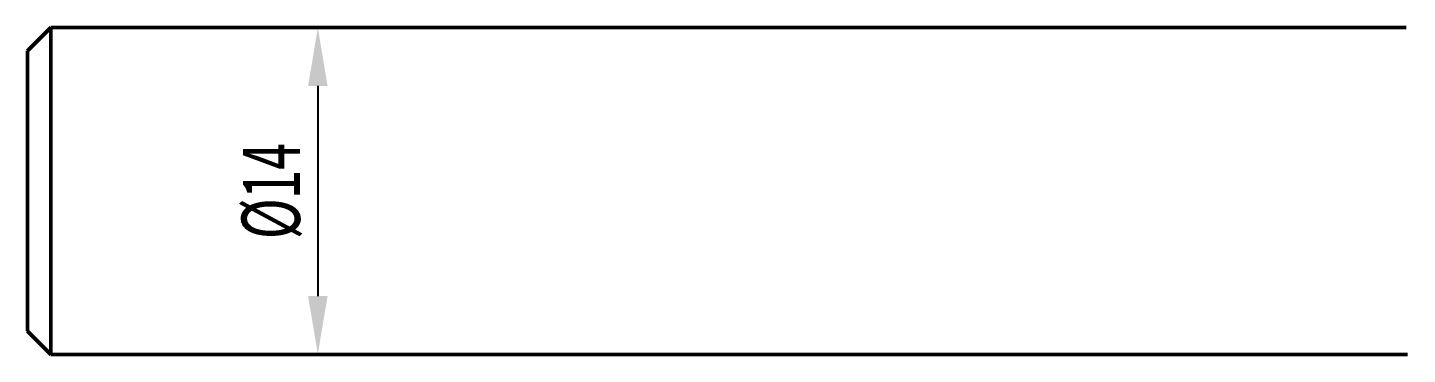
# Model space of a CAD drawing. Header units: millimetres. Extents: x 909 to 3350, y 832 to 1771.
# Drawn here: x 3291.3 to 3350.3, y 1757.3 to 1771.3 of the extents above; entities that cross this region are included whole.
import ezdxf

# ---------------------------------------------------------------- set-up
doc = ezdxf.new("R2010")
doc.units = ezdxf.units.MM
doc.header["$LTSCALE"] = 0.3
doc.layers.add('粗实线', color=7, linetype='Continuous', lineweight=50)
doc.styles.add('NUT Standard', font='simfang.ttf', dxfattribs={"width": 0.7, "height": 2.5})
doc.dimstyles.new('NUT Standard', dxfattribs={"dimtxt": 2.5, "dimasz": 2.5, "dimexe": 1.25, "dimexo": 0.625, "dimtad": 1, "dimtoh": 1, "dimtxsty": 'NUT Standard', "dimcen": 2.5, "dimadec": 0, "dimazin": 0, "dimtfac": 1, "dimtmove": 0, "dimatfit": 3, "dimfxl": 1, "dimarcsym": 0})

# ---------------------------------------------------------------- blocks, each defined once
blk = doc.blocks.new('*D6')
at = {"layer": 'Defpoints', "color": 0, "transparency": 16777216}
for p in [(3308.27, 1771.319), (3303.691, 1757.319), (3308.27, 1757.319)]:
    blk.add_point(p, dxfattribs=at)
at = {"layer": '粗实线', "color": 0, "lineweight": -2, "transparency": 16777216}
for p, q in [((3307.645, 1771.319), (3302.441, 1771.319)), ((3303.691, 1768.819), (3303.691, 1759.819)), ((3307.645, 1757.319), (3302.441, 1757.319))]:
    blk.add_line(p, q, dxfattribs=at)
at = {"layer": '粗实线', "color": 0, "transparency": 16777216}
for points in [[(3303.274, 1768.819), (3304.108, 1768.819), (3303.691, 1771.319)], [(3303.274, 1759.819), (3304.108, 1759.819), (3303.691, 1757.319)]]:
    blk.add_solid(points, dxfattribs=at)
at = {"layer": '粗实线', "color": 0, "transparency": 16777216, "insert": (3301.73, 1764.319), "char_height": 2.5, "attachment_point": 5, "rotation": 90, "style": 'NUT Standard'}
blk.add_mtext('%%C14', dxfattribs=at)

msp = doc.modelspace()

# ---------------------------------------------------------------- linework, layer by layer
at = {"layer": '粗实线'}
for p, q in [((3291.27, 1770.319), (3292.27, 1771.319)), ((3324.27, 1771.319), (3292.27, 1771.319)), ((3292.27, 1771.319), (3292.27, 1757.319)), ((3350.27, 1771.319), (3324.27, 1771.319)), ((3291.27, 1764.319), (3291.27, 1770.319)), ((3291.27, 1764.319), (3291.27, 1758.319)), ((3291.27, 1758.319), (3292.27, 1757.319)), ((3292.27, 1757.319), (3324.27, 1757.319)), ((3324.27, 1757.319), (3350.321, 1757.319))]:
    msp.add_line(p, q, dxfattribs=at)

# ---------------------------------------------------------------- dimensions: what is measured, and where the dimension line sits
dim = msp.add_linear_dim(base=(3303.691, 1757.319), p1=(3308.27, 1771.319), p2=(3308.27, 1757.319), angle=90, text='%%C<>', dimstyle='NUT Standard', dxfattribs=at)
dim.commit()
dim.dimension.update_dxf_attribs({"geometry": '*D6', "text_midpoint": (3301.73, 1764.319)})

doc.saveas('drawing.dxf')
